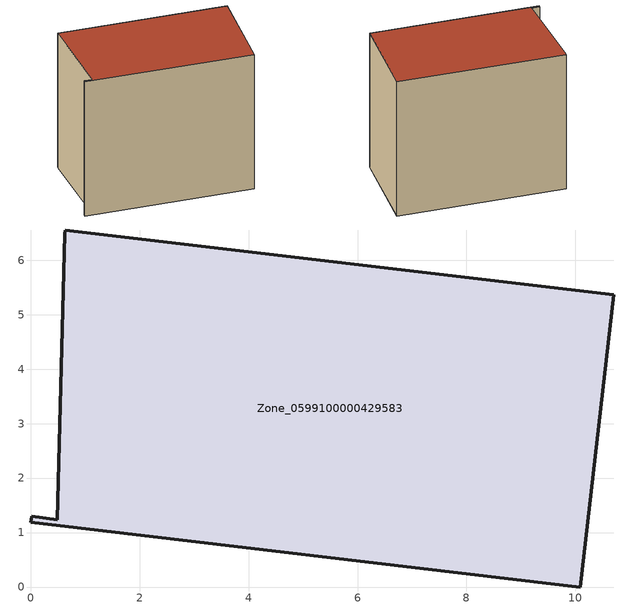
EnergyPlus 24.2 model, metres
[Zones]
Zone_0599100000429583
 floor ground (C_G): 10.09,0 0,1.19 0.01,1.29 0.49,1.24 0.62,6.48 0.63,6.56 10.7,5.37 z0
 wall outside (C_F): 0.62,6.48 0.49,1.24 0.01,1.29 0,1.19 10.09,0 10.7,5.37 0.63,6.56 0.62,6.48 z0:9.13
 roof outside (C_R): 0,1.19 10.09,0 10.7,5.37 0.63,6.56 0.62,6.48 0.49,1.24 0.01,1.29 z9.13
[BUILDING]
Pand.0599100000429583: North Axis=0; Terrain=City; Loads Convergence Tolerance Value=0.04; Temperature Convergence Tolerance Value=0.4; Solar Distribution=FullExterior; Maximum Number of Warmup Days=25; Minimum Number of Warmup Days=1
[Site:Location]
Rotterdam.The.Hague.AP_ZH_NLD Design_Conditions: Latitude=51.96; Longitude=4.45; Time Zone=1; Elevation=-4.5
[SITE:GROUNDTEMPERATURE:BUILDINGSURFACE]
18, 18, 18, 18, 18, 18, 18, 18, 18, 18, 18, 18
[MATERIAL] Thermal Absorptance=0.9; Solar Absorptance=0.7; Visible Absorptance=0.7
Name | Roughness | Thickness | Conductivity | Density | Specific Heat
G.TI.2006-2014 | MediumSmooth | 0.15 | 0.06 | 540 | 1210
F.TI.2006-2014 | Rough | 0.3 | 0.12 | 1920 | 840
R.TI.2006-2014 | MediumRough | 0.2 | 0.08 | 1500 | 1000
[CONSTRUCTION]
C_G: G.TI.2006-2014
C_F: F.TI.2006-2014
C_R: R.TI.2006-2014
[ZONE]
Zone_0599100000429583: Type=1; Multiplier=1; Ceiling Height=Autocalculate; Volume=Autocalculate; Floor Area=autocalculate; Part of Total Floor Area=Yes
[ZONEINFILTRATION:DESIGNFLOWRATE]
Infil_Zone_0599100000429583: Zone or ZoneList or Space or SpaceList=Zone_0599100000429583; Schedule=AlwaysOn; Design Flow Rate Calculation Method=Flow/Area; Flow Rate per Floor Area=0.0015; Constant Term Coefficient=1; Temperature Term Coefficient=0; Velocity Term Coefficient=0; Velocity Squared Term Coefficient=0
[HVACTEMPLATE:ZONE:IDEALLOADSAIRSYSTEM]
Zone_0599100000429583: Maximum Heating Supply Air Temperature=50; Minimum Cooling Supply Air Temperature=13; Maximum Heating Supply Air Humidity Ratio=0.0156; Minimum Cooling Supply Air Humidity Ratio=0.0077; Heating Limit=NoLimit; Cooling Limit=NoLimit; Dehumidification Control Type=ConstantSensibleHeatRatio; Cooling Sensible Heat Ratio=0.7; Dehumidification Setpoint=60; Humidification Control Type=None; Humidification Setpoint=30; Outdoor Air Method=None; Outdoor Air Flow Rate per Person=0.00944; Outdoor Air Flow Rate per Zone Floor Area=0; Outdoor Air Flow Rate per Zone=0; Demand Controlled Ventilation Type=None; Outdoor Air Economizer Type=NoEconomizer; Heat Recovery Type=None; Sensible Heat Recovery Effectiveness=0.7; Latent Heat Recovery Effectiveness=0.65
[ZONECONTROL:THERMOSTAT]
ThermostatControl_Zone_0599100000429583: Zone or ZoneList=Zone_0599100000429583; Control Type Schedule=DualSetpointControlType; Control 1=Thermostat_Zone_0599100000429583; Temperature Difference Between Cutout And Setpoint=0
[THERMOSTATSETPOINT:DUALSETPOINT]
Thermostat_Zone_0599100000429583: Heating Setpoint Temperature Schedule=HeatingSetpoint_Zone_0599100000429583; Cooling Setpoint Temperature Schedule=CoolingSetpoint_Zone_0599100000429583
[SCHEDULE:COMPACT]
HeatingSetpoint_Zone_0599100000429583: Through: 12/31, For: AllDays, Until: 24:00, 21
CoolingSetpoint_Zone_0599100000429583: Through: 12/31, For: AllDays, Until: 24:00, 24
DualSetpointControlType: Through: 12/31, For: AllDays, Until: 24:00, 4
AlwaysOn: Through: 12/31, For: AllDays, Until: 24:00, 1
